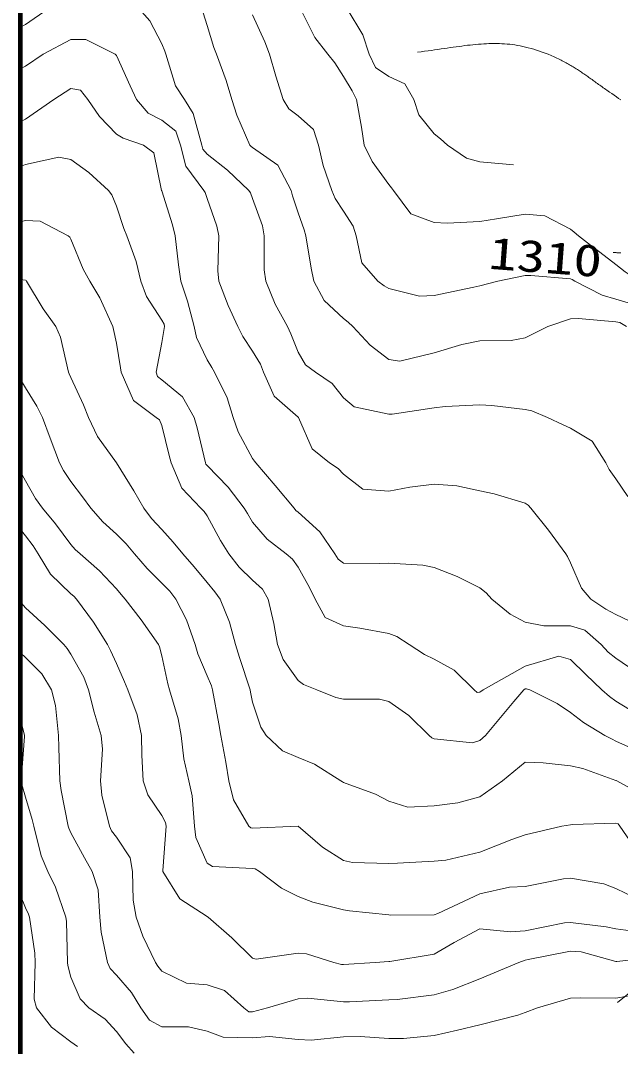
# Model space of a CAD drawing. Units: millimetres at full size, sheet at 1:500; details may follow other scales. Extents: x -209175 to 420500, y 0 to 351151.
# Drawn here: x 10000 to 23211, y 137480 to 160072 of the extents above; entities that cross this region are included whole.
import ezdxf
from ezdxf.enums import TextEntityAlignment as Align

# ---------------------------------------------------------------- set-up
doc = ezdxf.new("R2010")
doc.units = ezdxf.units.MM
doc.header["$LTSCALE"] = 500
doc.linetypes.add('USER1', pattern=[9.25, 6, -1.5, 0.25, -1.5])
for name, color, linetype, lineweight in [('D-BGD-HICN', 7, 'Continuous', 13), ('D-BGD-LWCN', 8, 'Continuous', 13), ('D-BMK', 2, 'USER1', 13), ('D-BMK-HTXT', 7, 'Continuous', 13), ('D-BYP-STR4', 1, 'Continuous', 50), ('D-BYP-STR8', 5, 'Continuous', 50), ('D-TTL', 7, 'Continuous', 13)]:
    doc.layers.add(name, color=color, linetype=linetype, lineweight=lineweight)
doc.styles.add('ＭＳ ゴシック', font='')
doc.styles.get('ＭＳ ゴシック').set_extended_font_data('MS Gothic')

msp = doc.modelspace()

# ---------------------------------------------------------------- linework, layer by layer
at = {"layer": 'D-BGD-HICN'}
for points in [[(17039.5, 160691.3), (17111, 160501.9), (17161.3, 160381.3), (17191.2, 160331), (17537.4, 159757.4), (17676.2, 159331), (17814.7, 159034.7), (18111, 158836.4), (18458.8, 158678.8), (18664.1, 158331), (18773.2, 157993.2), (19111, 157576.5), (19246.6, 157466.6), (19400.9, 157331), (19819.7, 157039.7), (20111, 156963.3), (20690, 156910), (20855.1, 156893.8)], [(10000, 159010.6), (10111, 159065.8), (10496, 159331), (11111, 159656.4), (11436.4, 159656.4), (12081.7, 159331), (12098.5, 159318.5), (12111, 159301.3), (12413, 158633), (12550.8, 158331), (12813.4, 158033.4), (13111, 157880.2), (13419, 157639), (13520.3, 157331), (13641.5, 156861.5), (14038.4, 156331), (14067.9, 156287.9), (14111, 156155.9), (14322.7, 155542.7), (14364.4, 155331), (14343.6, 154563.6), (14369.4, 154331), (14573.8, 153793.8), (14783.4, 153331), (14897.2, 153117.2), (15111, 152792.9), (15286, 152506), (15349.5, 152331), (15581.6, 151801.6), (16111, 151340.3), (16116.6, 151336.6), (16119.5, 151331), (16419.4, 150639.4), (16800, 150331), (16990.9, 150210.9), (17111, 150080), (17535.2, 149755.2), (18111, 149709.9), (18573.3, 149793.3), (19111, 149866), (19603.8, 149823.8), (20111, 149715.7), (20428.8, 149648.8), (21111, 149447.4), (21178.5, 149398.5), (21236.6, 149331), (21626.8, 148846.8), (22007.8, 148331), (22047, 148267), (22111, 148133.4), (22349.2, 147569.2), (22555.6, 147331), (22891.1, 147111.1), (23111, 146991.5), (23557.9, 146777.9)], [(23051, 154965.7), (23068.3, 154964.4), (23085.1, 154963.2), (23101.3, 154961.9), (23117.2, 154960.8), (23132.5, 154959.6), (23147.5, 154958.5), (23162, 154957.5), (23176.1, 154956.4), (23189.8, 154955.4), (23203.2, 154954.5), (23216.2, 154953.6)], [(10000, 152166.6), (10111, 151982.4), (10362.7, 151582.7), (10484.8, 151331), (10655.5, 150875.5), (10860.7, 150331), (10944.5, 150164.5), (11111, 149919.1), (11362.9, 149582.9), (11551.5, 149331), (11816, 149036), (12111, 148761), (12325.6, 148545.6), (12507.9, 148331), (12787.5, 148007.5), (13111, 147685.8), (13286.5, 147506.5), (13420.7, 147331), (13658, 146878), (13842.7, 146331), (13907.4, 146127.4), (14111, 145638.9), (14202.8, 145422.8), (14229.6, 145331), (14365.7, 144585.7), (14408.6, 144331), (14518, 143738), (14587.4, 143331), (14692.2, 142912.2), (15028.2, 142331), (15073.3, 142293.3), (15111, 142286), (16111, 142331), (16646.5, 141866.5), (17111, 141578.1), (17308.2, 141528.2), (18111, 141513.3), (18300.6, 141520.6), (19111, 141560.7), (19364.2, 141584.2), (20111, 141761.3), (20819.1, 142039.1), (21111, 142144.4), (21919.3, 142331), (22111, 142364.8), (22147.5, 142367.5), (23111, 142397.7), (23159.9, 142379.9), (23197.1, 142331), (23570.9, 141790.9)], [(10000, 144684.7), (10084.7, 144331), (10086, 144306), (10017.7, 143331), (10027.9, 143247.9), (10111, 142972.3), (10259.2, 142479.2), (10294.7, 142331), (10455.2, 141675.2), (10603.3, 141331), (10769.5, 140989.5), (10995.5, 140331), (11011.2, 140231.2), (11035.8, 139331), (11043.4, 139263.4), (11111, 139005.6), (11310, 138530), (11506.9, 138331), (11862.8, 138082.8), (12111, 137807), (12316.6, 137536.6), (12501.9, 137331)]]:
    msp.add_lwpolyline(points, dxfattribs=at)
at = {"layer": 'D-BGD-LWCN'}
for points in [[(10000, 159922.8), (10111, 159984), (10609.9, 160331)], [(12613.1, 160331), (12845.7, 160065.7), (13111, 159556.7), (13177, 159397), (13200.2, 159331), (13415, 158635), (13607.1, 158331), (13803.8, 158023.8), (13989.2, 157331), (14016.6, 157236.6), (14111, 157127.7), (14559.2, 156779.2), (15027.9, 156331), (15061.1, 156281.1), (15111, 156152.4), (15329.5, 155549.5), (15368.3, 155331), (15363.7, 154583.7), (15400, 154331), (15609.1, 153829.1), (15875.8, 153331), (15951.9, 153171.9), (16111, 152766.2), (16271.5, 152491.5), (16495.6, 152331), (16860.3, 152080.3), (17111, 151766.6), (17346.3, 151566.3), (18111, 151404.9), (18186.2, 151406.2), (19111, 151546), (19353.5, 151573.5), (20111, 151607.2), (20374.6, 151594.6), (21111, 151509.6), (21258.8, 151478.8), (21606, 151331), (21945.6, 151165.6), (22111, 151094.5), (22587.3, 150807.3), (22888.4, 150331), (22964.8, 150184.8), (23111, 149977.1), (23369.3, 149589.3)], [(14024.7, 160244.7), (14111, 159962.3), (14258.1, 159478.1), (14312.1, 159331), (14528.2, 158748.2), (14652.9, 158331), (14765.3, 157985.3), (15050.9, 157331), (15078.8, 157298.8), (15111, 157278.6), (15664, 156884), (15956.1, 156331), (15991.9, 156211.9), (16111, 155835.2), (16243.9, 155463.9), (16286, 155331), (16398.3, 154618.3), (16457.8, 154331), (16688.6, 153908.6), (17111, 153512.8), (17213.1, 153433.1), (17318, 153331), (17702.2, 152922.2), (18111, 152610.8), (18354.5, 152574.5), (19111, 152758.1), (19720.1, 152940.1), (20111, 153015.7), (20806.2, 153026.2), (21111, 153086.6), (21611.5, 153331), (22111, 153506.3), (22288.8, 153508.8), (23111, 153437.7), (23199, 153419), (23342.7, 153331)], [(15111, 160195.2), (15379.7, 159599.7), (15479.7, 159331), (15623.7, 158843.7), (15786.5, 158331), (15907.7, 158127.7), (16111, 157975.1), (16450.7, 157670.7), (16562.7, 157331), (16662.2, 156882.2), (16852.4, 156331), (16931.9, 156151.9), (17111, 155871.1), (17327.3, 155547.3), (17388.1, 155331), (17518, 154738), (17864.8, 154331), (18009.1, 154229.1), (18111, 154168.9), (18781.8, 154001.8), (19111, 154016.6), (19981.5, 154201.5), (20111, 154232), (20513.7, 154331), (21111, 154457), (21237.6, 154457.6), (22111, 154384.5), (22148.5, 154368.5), (22202.1, 154331), (22804.7, 154024.7), (23111, 153935.6), (23578.7, 153798.7)], [(16162.5, 160331), (16480.6, 159700.6), (16763.2, 159331), (16923, 159143), (17111, 158839.3), (17300.9, 158520.9), (17399.8, 158331), (17506, 157726), (17569, 157331), (17746.5, 156966.5), (18111, 156463.4), (18171.5, 156391.5), (18213.3, 156331), (18597.8, 155817.8), (19111, 155622.8), (19393.3, 155613.3), (20111, 155648.5), (20484.1, 155704.1), (21111, 155811.6), (21547.9, 155767.9), (22111, 155480.7), (22191.4, 155411.4), (22282.8, 155331), (22549.4, 155128.1)], [(18744.6, 159373.5), (18822.1, 159383.7), (18898.1, 159394), (18972.8, 159404.4), (19046.2, 159414.8), (19118.2, 159425.2), (19189.1, 159435.5), (19258.8, 159445.7), (19327.3, 159455.8), (19394.8, 159465.6), (19461.3, 159475.3), (19526.9, 159484.7), (19591.5, 159493.8), (19655.2, 159502.5), (19718.2, 159510.9), (19780.3, 159518.8), (19841.8, 159526.3), (19902.7, 159533.2), (19962.9, 159539.6), (20022.6, 159545.4), (20081.8, 159550.5), (20140.5, 159555), (20198.9, 159558.8), (20256.9, 159561.8), (20314.6, 159564), (20372.1, 159565.4), (20429.4, 159565.9), (20486.6, 159565.5), (20543.7, 159564.1), (20600.8, 159561.7), (20657.9, 159558.3), (20715, 159553.7), (20772.3, 159548.1), (20829.8, 159541.3), (20887.5, 159533.3), (20945.5, 159524), (21003.8, 159513.4), (21062.6, 159501.5), (21121.7, 159488.3), (21181.4, 159473.6), (21241.6, 159457.5), (21302.3, 159439.8), (21363.8, 159420.7), (21425.9, 159399.9), (21488.8, 159377.6), (21552.5, 159353.5), (21617, 159327.8), (21682.5, 159300.4), (21748.9, 159271.1), (21780.7, 159256.6), (21811.8, 159242.1), (21842.3, 159227.7), (21872.1, 159213.2), (21901.4, 159198.7), (21930, 159184.3), (21958.1, 159169.8), (21985.7, 159155.3), (22012.7, 159140.8), (22039.3, 159126.2), (22065.5, 159111.6), (22091.2, 159097), (22116.6, 159082.3), (22141.5, 159067.6), (22166.2, 159052.8), (22190.5, 159037.9), (22214.6, 159023), (22238.4, 159008), (22262, 158992.9), (22285.3, 158977.8), (22308.5, 158962.6), (22331.6, 158947.2), (22354.6, 158931.8), (22377.4, 158916.2), (22400.2, 158900.6), (22423, 158884.8), (22445.7, 158868.9), (22468.5, 158852.9), (22491.3, 158836.8), (22514.2, 158820.5), (22537.2, 158804), (22560.3, 158787.4), (22583.6, 158770.7), (22607.1, 158753.8), (22630.7, 158736.7), (22654.6, 158719.5), (22678.8, 158702.1), (22703.3, 158684.5), (22728.1, 158666.7), (22753.2, 158648.7), (22778.7, 158630.6), (22804.7, 158612.2), (22831, 158593.6), (22857.8, 158574.8), (22885.1, 158555.8), (22912.9, 158536.5), (22941.2, 158517.1), (22970.1, 158497.3), (23021.6, 158462.1), (23071.9, 158427), (23121, 158392.2), (23169.1, 158357.6), (23216, 158323.2)], [(10000, 157844), (10111, 157900.4), (10735.5, 158331), (11111, 158575.2), (11320.8, 158540.8), (11480.3, 158331), (11739.6, 157959.6), (12111, 157572), (12261.6, 157481.6), (12709, 157331), (12936.4, 157156.4), (13107.1, 156331), (13107.8, 156327.8), (13111, 156318.8), (13349.7, 155569.7), (13408.3, 155331), (13475.5, 154695.5), (13530.4, 154331), (13673.4, 153893.4), (13822.6, 153331), (13873.2, 153093.2), (14111, 152602), (14213.2, 152433.2), (14272.5, 152331), (14546.9, 151766.9), (14680.6, 151331), (14791.5, 151011.5), (15111, 150430.4), (15149.9, 150369.9), (15179.6, 150331), (15610.1, 149830.1), (16024.7, 149331), (16065.8, 149285.8), (16111, 149248.3), (16591.1, 148811.1), (16921.8, 148331), (16992.3, 148212.3), (17111, 148122), (17893.9, 148113.9), (18111, 148119.8), (18856.7, 148076.7), (19111, 148025), (19612.2, 147832.2), (20111, 147581.6), (20251.1, 147471.1), (20379, 147331), (20778.9, 146998.9), (21111, 146821.6), (21519.9, 146739.9), (22111, 146741.6), (22425.6, 146645.6), (22781.8, 146331), (22942.3, 146162.4), (23111, 146028.3), (23527.7, 145747.7)], [(10000, 156860.7), (10111, 156904.5), (10841.9, 157061.9), (11111, 157010.4), (11503.8, 156723.8), (11937.5, 156331), (12012.7, 156232.7), (12111, 155986.2), (12274.2, 155494.2), (12338, 155331), (12544.9, 154764.9), (12649.1, 154331), (12773, 153993), (13111, 153477.5), (13164, 153384), (13171.8, 153331), (13111, 152981.3), (12989.8, 152331), (13014.3, 152234.3), (13111, 152158.7), (13568.5, 151788.5), (13823.1, 151331), (13886.6, 151106.6), (14071.2, 150331), (14083.5, 150303.5), (14111, 150272.7), (14574.6, 149794.6), (14925.5, 149331), (14996, 149216), (15111, 149029.3), (15431.4, 148651.4), (15846.5, 148331), (15990.3, 148210.3), (16111, 148036.8), (16365.4, 147585.4), (16487.1, 147331), (16709.6, 146929.6), (17111, 146740.8), (17472.1, 146692.1), (18111, 146572.4), (18285.3, 146505.3), (18555.5, 146331), (18895.2, 146115.2), (19111, 146007.6), (19546.5, 145766.5), (19990.9, 145331), (20056.6, 145276.6), (20111, 145281), (20190.5, 145331), (21111, 145857.5), (21856.9, 146076.9), (22111, 146000.6), (22448.8, 145668.8), (22797.7, 145331), (22966.4, 145186.4), (23111, 145080.7), (23574.8, 144794.8)], [(10000, 155640.4), (10111, 155666.5), (10435.1, 155655.1), (11052.7, 155331), (11083.2, 155303.2), (11111, 155256.4), (11379.3, 154599.3), (11527.9, 154331), (11745.7, 153965.7), (12032.2, 153331), (12050.2, 153270.2), (12111, 152970.5), (12203.3, 152423.3), (12217.7, 152331), (12486, 151706), (12988.5, 151331), (13060.1, 151280.1), (13111, 151155.5), (13275.3, 150495.3), (13315.8, 150331), (13555.6, 149775.6), (13973.6, 149331), (14044.3, 149264.3), (14111, 149163.1), (14404.1, 148624.1), (14584, 148331), (14815.2, 148035.2), (15111, 147747.5), (15327.2, 147547.2), (15454.3, 147331), (15574.8, 146794.8), (15658, 146331), (15781, 146001), (16111, 145536.6), (16227.9, 145447.9), (16523.8, 145331), (16943.8, 145163.8), (17111, 145128), (17905, 145125), (18111, 145076.4), (18550.7, 144770.7), (19001.6, 144331), (19058.1, 144278.1), (19111, 144255.3), (19948.9, 144168.9), (20111, 144216.4), (20237.6, 144331), (20860.4, 145080.4), (21079.4, 145331), (21111, 145353.2), (21138.5, 145358.5), (21217.7, 145331), (21815.4, 145035.4), (22111, 144835.2), (22395.8, 144615.8), (22863, 144331), (23027.9, 144247.9), (23111, 144206.6), (23714.9, 143934.9)], [(22549.4, 155128.1), (22753, 154973), (23111, 154697.7), (23316.2, 154536.2), (23624.4, 154331), (23961, 154181), (24111, 154129.2), (24612.5, 153832.5), (24918.2, 153331), (24970.1, 153190.1), (25111, 152906.1), (25348.9, 152568.9), (25518.5, 152331), (25738.6, 151958.6), (26017.8, 151348.2)], [(10000, 154371.7), (10111, 154351.6), (10124.3, 154344.3), (10133.5, 154331), (10501.2, 153721.2), (10774.2, 153331), (10882.2, 153102.2), (11055.4, 152331), (11070, 152290), (11111, 152208.7), (11390.3, 151610.3), (11499.1, 151331), (11694.8, 150914.8), (12111, 150334.9), (12112.7, 150332.7), (12114, 150331), (12493.8, 149713.8), (12717.1, 149331), (12886.3, 149106.3), (13111, 148862.4), (13363.6, 148583.6), (13577.1, 148331), (13823.1, 148043.1), (14111, 147694.5), (14275.1, 147495.1), (14392.8, 147331), (14602.7, 146822.7), (14737.3, 146331), (14824.8, 146044.8), (15054.4, 145331), (15065.7, 145285.7), (15111, 145058.8), (15294.5, 144514.5), (15407.6, 144331), (15772.2, 143992.2), (16111, 143841.5), (16474.5, 143694.5), (17056.6, 143331), (17087.9, 143307.9), (17111, 143294.1), (17813.6, 143033.6), (18111, 142882), (18529.8, 142749.8), (19111, 142778.7), (19626.9, 142846.9), (20111, 142976.4), (20614.5, 143331), (21111, 143740), (21506, 143726), (22111, 143663.8), (22384.8, 143604.8), (23111, 143337.8), (23116, 143336), (23132.6, 143331), (23761.7, 142981.7)], [(10000, 150132.9), (10111, 149933.7), (10329.1, 149549.1), (10487.6, 149331), (10770.6, 148990.6), (11111, 148536.1), (11204.7, 148424.7), (11312.6, 148331), (11737.8, 147957.8), (12111, 147554.8), (12215.8, 147435.8), (12306.3, 147331), (12653.4, 146873.4), (13039.9, 146331), (13063.1, 146283.1), (13111, 146078.9), (13243.3, 145463.3), (13280.8, 145331), (13473.6, 144693.6), (13540.3, 144331), (13596.9, 143816.9), (13704.4, 143331), (13783.1, 143003.1), (13830.5, 142331), (13861.2, 142081.2), (14111, 141515.2), (14223.9, 141443.9), (15111, 141400.3), (15169.5, 141389.5), (15261.6, 141331), (15746, 140966), (16111, 140779.7), (16440.1, 140660.1), (17111, 140487.8), (17247.1, 140467.1), (18111, 140377.6), (18155, 140375), (19111, 140378.6), (19185.9, 140405.9), (20111, 140845.1), (20764.9, 140984.9), (21111, 141001.3), (21953.2, 141173.2), (22111, 141186.8), (22842.8, 141062.8), (23111, 140957), (23532.8, 140752.8)], [(10000, 148861.1), (10111, 148722.8), (10282, 148502), (10390.2, 148331), (10660.6, 147880.6), (11111, 147447.4), (11174.1, 147394.1), (11231.2, 147331), (11605.1, 146825.1), (11916.1, 146331), (11981.5, 146201.5), (12111, 145910.6), (12290, 145510), (12363.1, 145331), (12566.3, 144786.3), (12661.9, 144331), (12671.7, 143891.7), (12698.3, 143331), (12801.4, 143021.4), (13111, 142569.9), (13194.2, 142414.2), (13203.8, 142331), (13132.4, 141352.4), (13134.3, 141331), (13510.6, 140730.6), (14111, 140341.6), (14118.5, 140338.5), (14131.9, 140331), (14656.2, 139876.2), (15111, 139424.2), (15185.8, 139405.8), (16111, 139536.4), (16298.6, 139518.6), (16895.3, 139331), (17066.7, 139286.7), (17111, 139283.4), (17811.5, 139331), (18111, 139354.2), (18135.2, 139355.2), (19111, 139516.4), (19549.2, 139769.2), (20111, 140072.6), (20786.2, 140006.2), (21111, 140027.5), (21981.3, 140201.3), (22111, 140207.6), (22893.6, 140113.6), (23111, 140073.1), (23766.6, 139986.6)], [(10000, 147291.3), (10023.8, 147243.8), (10111, 147141.3), (10533.8, 146753.8), (10952.2, 146331), (11025.2, 146245.2), (11111, 146121.3), (11395, 145615), (11496.3, 145331), (11620.4, 144840.4), (11778.2, 144331), (11807.7, 144027.7), (11761.8, 143331), (11792.4, 143012.4), (11960.8, 142331), (12006.5, 142226.5), (12111, 142088.4), (12415.3, 141635.3), (12463, 141331), (12482.2, 140702.2), (12549.4, 140331), (12690, 139910), (12973.3, 139331), (13025.3, 139245.3), (13111, 139135.4), (13654.3, 138874.3), (14111, 138834.6), (14491.2, 138711.2), (14916.6, 138331), (15025.8, 138245.8), (15111, 138241), (15440.3, 138331), (16111, 138532.3), (16322.8, 138542.8), (17111, 138464.2), (17243.2, 138463.2), (18111, 138506.5), (18296.7, 138516.7), (19111, 138621.1), (19517.7, 138737.7), (20111, 138972.7), (20975.3, 139331), (21111, 139378.1), (21174.8, 139394.8), (22111, 139577.8), (22348.2, 139568.2), (23111, 139350.7), (23129.7, 139349.7), (24111, 139461.7)], [(10000, 146149), (10111, 146042.8), (10468.4, 145688.4), (10682, 145331), (10771.2, 144991.2), (10836.8, 144331), (10842.1, 144062.1), (10863, 143331), (10895, 143115), (11051.5, 142331), (11064.9, 142284.9), (11111, 142186.6), (11412.4, 141632.4), (11579.5, 141331), (11707.7, 140927.7), (11748.4, 140331), (11775.6, 139995.6), (11913.3, 139331), (11976.8, 139196.8), (12111, 139051.3), (12447, 138667), (12652.4, 138331), (12839.8, 138059.8), (13111, 137912), (13696.2, 137916.2), (14111, 137820.6), (14462.2, 137682.2), (15111, 137672), (15479.9, 137699.9), (16111, 137631), (16397.7, 137617.7), (17111, 137689.3), (17480.1, 137700.1), (18111, 137659.3), (18433.7, 137653.7), (19111, 137724.9), (19619, 137839), (20111, 137957.5), (20951.5, 138171.5), (21111, 138226.9), (21387.1, 138331), (22111, 138546.2), (22334.2, 138554.2), (23111, 138547.8), (23367.7, 138587.6)], [(10000, 140807.6), (10111, 140533.5), (10176.9, 140396.9), (10197.7, 140331), (10312.4, 139532.4), (10319.8, 139331), (10302.4, 138522.4), (10349.9, 138331), (10683.9, 137903.9), (11111, 137582.1), (11257.4, 137477.4)]]:
    msp.add_lwpolyline(points, dxfattribs=at)
at = {"layer": 'D-BMK'}
msp.add_arc((-63853.3, 68233.2), 150000, 22.39568, 55.4167, dxfattribs=at)
at = {"layer": 'D-BMK-HTXT'}
msp.add_line((52873, 162440.3), (23146.7, 138448.9), dxfattribs=at)
at = {"layer": 'D-BYP-STR4'}
for radius in [152000, 151500]:
    msp.add_arc((-63853.3, 68233.2), radius, 22.39568, 55.4167, dxfattribs=at)
at = {"layer": 'D-BYP-STR8'}
msp.add_arc((-66084.1, 65785.4), 168421.1, 23.53508, 58.38333, dxfattribs=at)
at = {"layer": 'D-TTL', "color": 2, "lineweight": 140}
msp.add_lwpolyline([(10000, 10000), (10000, 287000), (410500, 287000), (410500, 10000)], close=True, dxfattribs=at)

# ---------------------------------------------------------------- texts
at = {"layer": 'D-BGD-HICN', "style": 'ＭＳ ゴシック', "width": 1.3}
msp.add_text('1310', height=705, rotation=355.715, dxfattribs=at).set_placement((21583.4, 155216.9), align=Align.TOP_CENTER)

doc.saveas('drawing.dxf')
